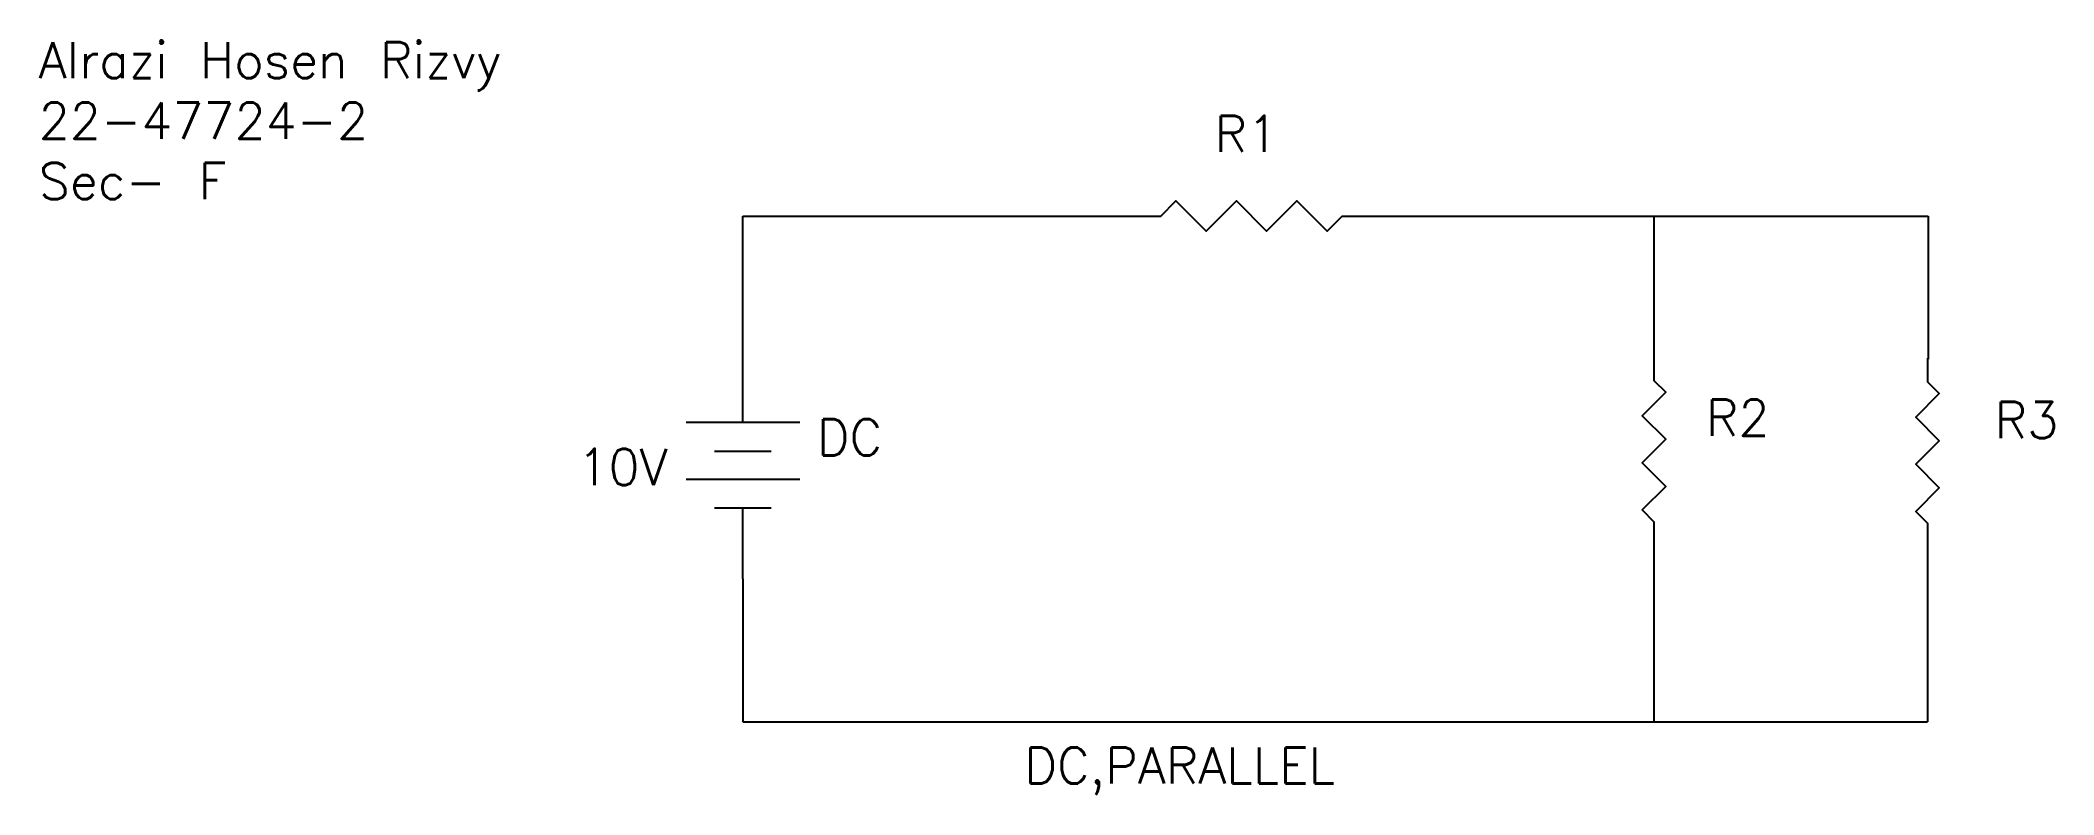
# Model space of a CAD drawing. Header units: inches. Extents: x -2.6 to 53, y 28.6 to 49.4.
import ezdxf

# ---------------------------------------------------------------- set-up
doc = ezdxf.new("R2010")
doc.units = ezdxf.units.IN
doc.header["$MEASUREMENT"] = 0
doc.styles.get("Standard").update_dxf_attribs({"font": 'txt.shx', "height": 1})

# ---------------------------------------------------------------- blocks, each defined once
blk = doc.blocks.new('Battery')
at = {"color": 7}
for p, q in [((0.175, -0.1), (0.175, 0.1)), ((0.275, -0.1), (0.275, 0.1)), ((0.125, 0.05), (0.125, -0.05)), ((0.225, 0.05), (0.225, -0.05)), ((0, 0), (0.125, 0)), ((0.275, 0), (0.4, 0))]:
    blk.add_line(p, q, dxfattribs=at)
blk = doc.blocks.new('Resistor')
at = {"color": 7}
blk.add_lwpolyline([(0, 0), (0.05, 0), (0.075, 0.025), (0.125, -0.025), (0.175, 0.025), (0.225, -0.025), (0.275, 0.025), (0.325, -0.025), (0.35, 0), (0.4, 0)], dxfattribs=at)

msp = doc.modelspace()

# ---------------------------------------------------------------- linework, layer by layer
for p, q in [((16.829, 40.837), (16.829, 44.573)), ((16.829, 44.573), (27.521, 44.573)), ((34.194, 44.573), (41.958, 44.573)), ((41.958, 44.573), (41.958, 41.579)), ((41.958, 44.573), (49.516, 44.573)), ((49.516, 44.573), (49.516, 40.627)), ((41.958, 41.579), (41.958, 40.695)), ((41.958, 35.497), (41.958, 34.572)), ((49.501, 35.456), (49.501, 30.626)), ((16.829, 34.572), (16.829, 30.626)), ((41.958, 34.572), (41.958, 30.626)), ((16.829, 30.626), (41.958, 30.626)), ((41.958, 30.626), (49.501, 30.626))]:
    msp.add_line(p, q)

# ---------------------------------------------------------------- block references
at = {"xscale": 16.68403583003533, "yscale": 16.68403583003533, "zscale": 16.68403583003533}
msp.add_blockref('Resistor', (27.521, 44.573), dxfattribs=at)
for name, p, xscale, yscale, zscale, rotation in [('Battery', (16.829, 34.572), 15.66256422045024, 15.66256422045024, 15.66256422045024, 90), ('Resistor', (41.958, 40.695), 12.99440996790048, 12.99440996790048, 12.99440996790048, 270), ('Resistor', (49.501, 40.654), 12.99440996790048, 12.99440996790048, 12.99440996790048, 270)]:
    msp.add_blockref(name, p, dxfattribs=dict(xscale=xscale, yscale=yscale, zscale=zscale, rotation=rotation))

# ---------------------------------------------------------------- texts
for s, p in [('R1', (29.836, 46.342)), ('R2', (43.388, 38.518)), ('R3', (51.355, 38.45)), ('DC', (18.872, 37.974)), ('10V', (12.267, 37.157)), ('DC,PARALLEL', (24.593, 28.925))]:
    msp.add_text(s, height=1).set_placement(p)
at = {"insert": (-2.593, 49.373), "char_height": 1, "attachment_point": 1}
msp.add_mtext('{\\C4;Alrazi Hosen Rizvy\\P22-47724-2\\PSec- F}', dxfattribs=at)

doc.saveas('drawing.dxf')
